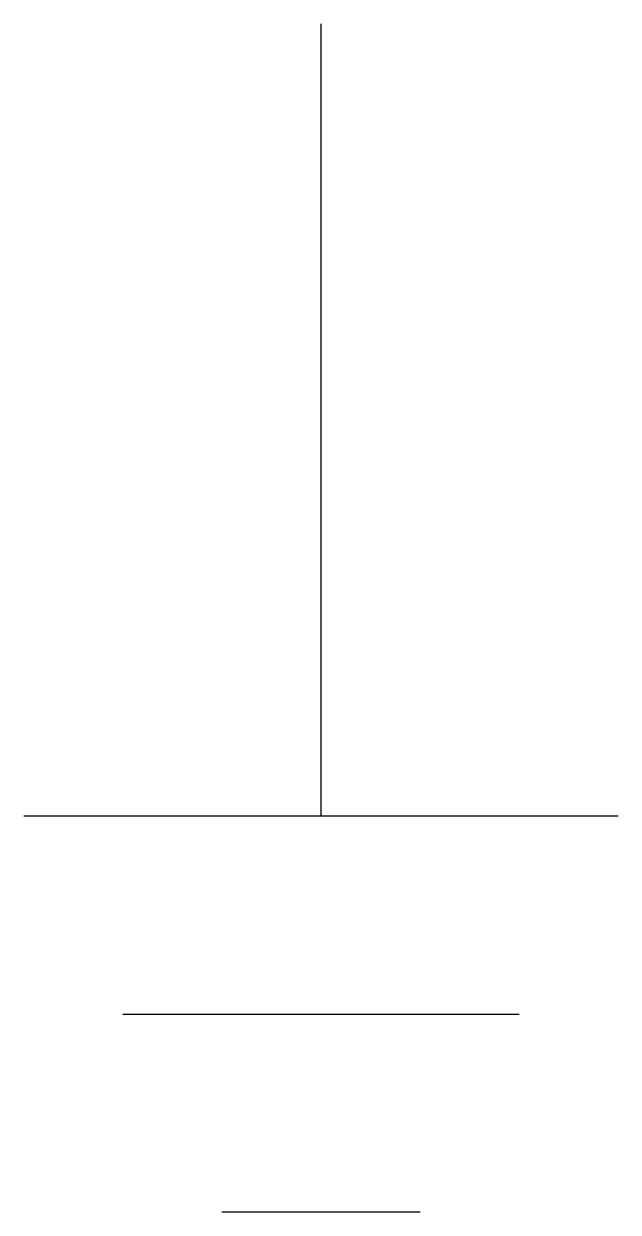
# Model space of a CAD drawing. Extents: x 273.12 to 276.88, y 172.5 to 180.
import ezdxf

# ---------------------------------------------------------------- set-up
doc = ezdxf.new("R2010")
doc.units = 0
doc.header["$MEASUREMENT"] = 0
doc.layers.get('0').update_dxf_attribs({"linetype": 'CONTINUOUS'})

msp = doc.modelspace()

# ---------------------------------------------------------------- linework, layer by layer
for p, q in [((275, 175), (275, 180)), ((276.875, 175), (273.125, 175)), ((273.75, 173.75), (276.25, 173.75)), ((275.625, 172.5), (274.375, 172.5))]:
    msp.add_line(p, q)

doc.saveas('drawing.dxf')
